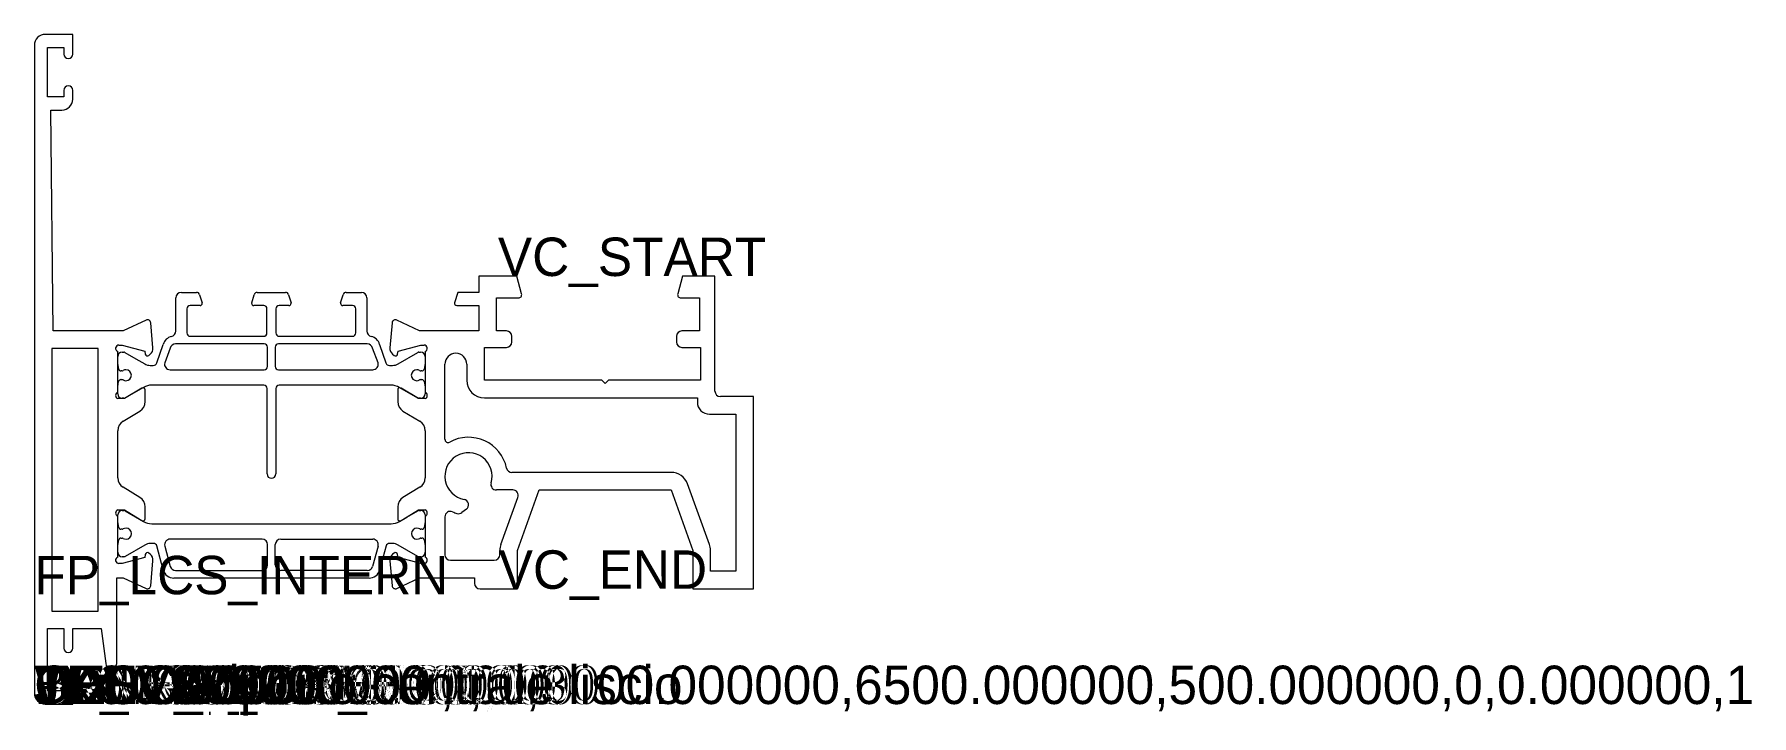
# Model space of a CAD drawing. Header units: metres. Extents: x 617 to 773, y 250 to 312.
import ezdxf

# ---------------------------------------------------------------- set-up
doc = ezdxf.new("R2010")
doc.units = ezdxf.units.M

msp = doc.modelspace()

# ---------------------------------------------------------------- linework, layer by layer
for p, q in [((620.151267, 312.320482), (617.651267, 312.320482)), ((620.151267, 310.520482), (620.151267, 312.320482)), ((616.651267, 311.320482), (616.651267, 252.320484)), ((617.851267, 306.620483), (617.851267, 311.120482)), ((617.851267, 311.120482), (619.351267, 311.120482)), ((619.351267, 311.120482), (619.351267, 310.520482)), ((619.351267, 307.220483), (619.351267, 306.620483)), ((620.151267, 306.420483), (620.151267, 307.220483)), ((619.351267, 306.620483), (617.851267, 306.620483)), ((618.351267, 285.320487), (618.151267, 305.420483)), ((618.151267, 305.420483), (619.151267, 305.420483)), ((660.605799, 290.308276), (657.15073, 290.308276)), ((657.15073, 290.308276), (657.15073, 288.820487)), ((661.040507, 288.685922), (660.605799, 290.308276)), ((675.695657, 290.308276), (675.260949, 288.685921)), ((678.650726, 290.308276), (675.695657, 290.308276)), ((678.650726, 279.820483), (678.650726, 290.308276)), ((629.543364, 285.287658), (629.543364, 288.320487)), ((630.043364, 288.820487), (631.422143, 288.820487)), ((631.708743, 288.609147), (631.934431, 287.879594)), ((631.943364, 287.820487), (631.934431, 287.879594)), ((636.452298, 287.879594), (636.443364, 287.820487)), ((636.452298, 287.879594), (636.677986, 288.609147)), ((636.964586, 288.820487), (639.522143, 288.820487)), ((639.808743, 288.609147), (640.034431, 287.879594)), ((640.043364, 287.820487), (640.034431, 287.879594)), ((644.552298, 287.879594), (644.543364, 287.820487)), ((644.552298, 287.879594), (644.777986, 288.609147)), ((645.064586, 288.820487), (646.443364, 288.820487)), ((646.943364, 288.320487), (646.943364, 285.287658)), ((654.937555, 287.879567), (654.931438, 287.787093)), ((655.22863, 288.820487), (654.937555, 287.879567)), ((657.15073, 288.820487), (655.22863, 288.820487)), ((658.75073, 285.308277), (658.75073, 288.308277)), ((658.75073, 288.308277), (660.750729, 288.308277)), ((675.550726, 288.308276), (677.250726, 288.308277)), ((677.250726, 288.308277), (677.250726, 285.308277)), ((626.835494, 286.29238), (624.751264, 285.320487)), ((630.543364, 287.320487), (630.543364, 285.120487)), ((631.743364, 287.620487), (630.843364, 287.620487)), ((637.543364, 287.620487), (636.643364, 287.620487)), ((637.843364, 285.120487), (637.843364, 287.320487)), ((638.643364, 287.320487), (638.643364, 285.120487)), ((639.843364, 287.620487), (638.943364, 287.620487)), ((645.643364, 287.620487), (644.743364, 287.620487)), ((645.943364, 285.120487), (645.943364, 287.320487)), ((651.751264, 285.320487), (649.667035, 286.29238)), ((654.931438, 287.787093), (654.967663, 287.701788)), ((655.128621, 287.620487), (657.15073, 287.620487)), ((657.15073, 287.620487), (657.15073, 285.320487)), ((624.751264, 285.320487), (618.351267, 285.320487)), ((627.459811, 283.775787), (627.261138, 286.046634)), ((630.843364, 284.820487), (637.543364, 284.820487)), ((638.943364, 284.820487), (645.643364, 284.820487)), ((649.241391, 286.046634), (649.042717, 283.775787)), ((657.15073, 285.320487), (651.751264, 285.320487)), ((659.650726, 285.308277), (658.75073, 285.308277)), ((660.150726, 284.308276), (660.150726, 284.808277)), ((675.150726, 284.808277), (675.150726, 284.308276)), ((677.250726, 285.308277), (675.650726, 285.308277)), ((622.451264, 283.720487), (618.251267, 283.720487)), ((618.251267, 283.720487), (618.251267, 259.79607)), ((622.451264, 283.720487), (618.251267, 283.720487)), ((618.251267, 283.720487), (618.251267, 259.79607)), ((622.451264, 259.79607), (622.451264, 283.720487)), ((622.451264, 259.79607), (622.451264, 283.720487)), ((624.251264, 279.70333), (624.251264, 283.437645)), ((624.351264, 284.020487), (624.658079, 284.020487)), ((624.643364, 283.36773), (624.807243, 283.36773)), ((624.658079, 284.020487), (626.703769, 283.472346)), ((624.907243, 283.340935), (625.900063, 282.76773)), ((626.703769, 283.472346), (626.754303, 283.185758)), ((627.079822, 283.067278), (627.212426, 283.178547)), ((627.802584, 282.388741), (628.389544, 284.079306)), ((629.025973, 283.749897), (628.529168, 282.395796)), ((637.593364, 284.120487), (629.508936, 284.120487)), ((637.893364, 282.067762), (637.893364, 283.820487)), ((638.593364, 283.820487), (638.593364, 282.067762)), ((646.977793, 284.120487), (638.893364, 284.120487)), ((647.957561, 282.395796), (647.460756, 283.749897)), ((648.097184, 284.079306), (648.684145, 282.388741)), ((649.290102, 283.178547), (649.422707, 283.067278)), ((649.748226, 283.185758), (649.798759, 283.472346)), ((649.784063, 282.304347), (651.579486, 283.340935)), ((649.798759, 283.472346), (651.84445, 284.020487)), ((651.679486, 283.36773), (651.843364, 283.36773)), ((651.84445, 284.020487), (652.151264, 284.020487)), ((652.251264, 283.437645), (652.251264, 279.70333)), ((657.650726, 280.808276), (657.650726, 283.808276)), ((657.650726, 283.808276), (659.650726, 283.808276)), ((675.650726, 283.808276), (677.350726, 283.808276)), ((677.350726, 283.808276), (677.350726, 280.808276)), ((624.243364, 282.34273), (624.243364, 282.96773)), ((624.333243, 281.833), (624.243364, 282.34273)), ((624.632809, 281.66773), (624.530205, 281.66773)), ((625.900063, 282.76773), (626.702665, 282.304347)), ((627.212528, 282.16773), (627.484451, 282.16773)), ((629.012131, 281.766387), (637.593412, 281.767762)), ((638.893316, 281.767762), (647.474598, 281.766387)), ((649.002278, 282.16773), (649.2742, 282.16773)), ((651.956524, 281.66773), (651.853919, 281.66773)), ((652.243364, 282.34273), (652.153485, 281.833)), ((652.243364, 282.96773), (652.243364, 282.34273)), ((654.051264, 275.446875), (654.051264, 282.270757)), ((656.050726, 282.270757), (656.050726, 280.808276)), ((624.243364, 280.200373), (624.331896, 280.70246)), ((624.243364, 279.56773), (624.243364, 280.200373)), ((624.528857, 280.86773), (624.632809, 280.86773)), ((626.447388, 280.107747), (624.851264, 279.137645)), ((626.591217, 280.166768), (625.900063, 279.76773)), ((637.548349, 280.36773), (627.341217, 280.36773)), ((637.848349, 272.281844), (637.848349, 280.06773)), ((638.648349, 280.06773), (638.648349, 272.281844)), ((649.145511, 280.36773), (638.948349, 280.36773)), ((651.578198, 279.195268), (649.895511, 280.166768)), ((651.651264, 279.137645), (650.05514, 280.107747)), ((651.853919, 280.86773), (651.957871, 280.86773)), ((652.154833, 280.70246), (652.243364, 280.200373)), ((652.243364, 280.200373), (652.243364, 279.56773)), ((668.350738, 280.808276), (657.650726, 280.808276)), ((668.650738, 280.508276), (668.350738, 280.808276)), ((668.950738, 280.808276), (668.650738, 280.508276)), ((677.350726, 280.808276), (668.950738, 280.808276)), ((624.851264, 279.137645), (624.251264, 279.137645)), ((624.807243, 279.16773), (624.643364, 279.16773)), ((625.900063, 279.76773), (624.908531, 279.195268)), ((626.751264, 278.865501), (626.751264, 279.936529)), ((649.751264, 279.936838), (649.751264, 278.865501)), ((652.251264, 279.137645), (651.651264, 279.137645)), ((651.843364, 279.16773), (651.679486, 279.16773)), ((657.650726, 279.208276), (677.050726, 279.208276)), ((677.050726, 279.208276), (677.050726, 278.820483)), ((682.150737, 279.320483), (679.150726, 279.320483)), ((682.150737, 261.820483), (682.150737, 279.320483)), ((624.731884, 277.075721), (626.270644, 278.010958)), ((650.231885, 278.010958), (651.770644, 277.075721)), ((678.150726, 277.720483), (680.550737, 277.720483)), ((680.550737, 277.720483), (680.550737, 263.420483)), ((624.251264, 271.919795), (624.251264, 276.221178)), ((652.251264, 276.221178), (652.251264, 271.919795)), ((674.650738, 272.420483), (660.161063, 272.420483)), ((626.270644, 270.130015), (624.731884, 271.065251)), ((651.770644, 271.065251), (650.231885, 270.130015)), ((660.234386, 270.820483), (658.742916, 270.820483)), ((660.650738, 265.320483), (662.650738, 270.820483)), ((662.650738, 270.820483), (674.650738, 270.820483)), ((674.650738, 270.820483), (676.650737, 265.320483)), ((678.154407, 265.867272), (676.154408, 271.367272)), ((626.751264, 268.204135), (626.751264, 269.275471)), ((649.751264, 269.275471), (649.751264, 268.204135)), ((659.147069, 265.867272), (660.704283, 270.149612)), ((624.251264, 269.003328), (624.851264, 269.003328)), ((624.251264, 267.910623), (624.251264, 268.543266)), ((624.251264, 264.703328), (624.251264, 268.437643)), ((624.339796, 267.408537), (624.251264, 267.910623)), ((624.651264, 268.943266), (624.815143, 268.943266)), ((624.851264, 269.003328), (626.447388, 268.033226)), ((624.916431, 268.915728), (626.599117, 267.944228)), ((627.349117, 267.743266), (649.153411, 267.743266)), ((649.903411, 267.944228), (650.594566, 268.343266)), ((650.05514, 268.033226), (651.651264, 269.003328)), ((650.594566, 268.343266), (651.586098, 268.915728)), ((651.651264, 269.003328), (652.251264, 269.003328)), ((651.687386, 268.943266), (651.851264, 268.943266)), ((652.251264, 267.910623), (652.162733, 267.408537)), ((652.251264, 268.543266), (652.251264, 267.910623)), ((652.251264, 268.437643), (652.251264, 264.703328)), ((654.051264, 268.371838), (654.051264, 264.918345)), ((656.010775, 269.066395), (655.598789, 268.757199)), ((624.251264, 265.768266), (624.341143, 266.277996)), ((624.640709, 267.243266), (624.536757, 267.243266)), ((624.538105, 266.443266), (624.640709, 266.443266)), ((637.401344, 266.343266), (629.020031, 266.344609)), ((639.101264, 266.343266), (647.482498, 266.344609)), ((651.965771, 267.243266), (651.861819, 267.243266)), ((651.861819, 266.443266), (651.964424, 266.443266)), ((652.161385, 266.277996), (652.251264, 265.768266)), ((624.251264, 265.143266), (624.251264, 265.768266)), ((624.815143, 264.743266), (624.651264, 264.743266)), ((626.703769, 264.668626), (624.658079, 264.120485)), ((626.710565, 265.806649), (624.915143, 264.770061)), ((626.754303, 264.955215), (626.703769, 264.668626)), ((627.212426, 264.962426), (627.079822, 265.073694)), ((627.492351, 265.943266), (627.220428, 265.943266)), ((628.397444, 263.53169), (627.810484, 265.722255)), ((628.537068, 265.7152), (629.033873, 263.861099)), ((637.901264, 263.990509), (637.901264, 265.843266)), ((638.601264, 263.990509), (638.601264, 265.843266)), ((647.965461, 265.7152), (647.468656, 263.861099)), ((648.692045, 265.722255), (648.105084, 263.53169)), ((649.2821, 265.943266), (649.010178, 265.943266)), ((649.422707, 265.073694), (649.290102, 264.962426)), ((649.798759, 264.668626), (649.748226, 264.955215)), ((650.594566, 265.343266), (649.791963, 265.806649)), ((651.84445, 264.120485), (649.798759, 264.668626)), ((651.587386, 264.770061), (650.594566, 265.343266)), ((651.851264, 264.743266), (651.687386, 264.743266)), ((652.251264, 265.768266), (652.251264, 265.143266)), ((654.551264, 264.418345), (658.550738, 264.418345)), ((659.050738, 264.918345), (659.050738, 265.320483)), ((660.650738, 261.820483), (660.650738, 265.320483)), ((676.650737, 265.320483), (676.650737, 261.820483)), ((678.250737, 263.420483), (678.250737, 265.320483)), ((624.658079, 264.120485), (624.351264, 264.120485)), ((627.261138, 262.094339), (627.459811, 264.365186)), ((629.516836, 263.490509), (637.401264, 263.490509)), ((646.985693, 263.490509), (639.101264, 263.490509)), ((649.042717, 264.365186), (649.241391, 262.094339)), ((652.151264, 264.120485), (651.84445, 264.120485)), ((680.550737, 263.420483), (678.250737, 263.420483)), ((624.151264, 255.027471), (624.151264, 262.818345)), ((624.151264, 262.818345), (624.755855, 262.818345)), ((624.755855, 262.818345), (626.835494, 261.848593)), ((647.139159, 262.790509), (629.36337, 262.790509)), ((649.667035, 261.848593), (651.746674, 262.818345)), ((651.746674, 262.818345), (656.751264, 262.818345)), ((656.751264, 262.818345), (656.751264, 262.320483)), ((657.251264, 261.820483), (660.650738, 261.820483)), ((676.650737, 261.820483), (682.150737, 261.820483)), ((618.251267, 259.79607), (622.451264, 259.79607)), ((618.251267, 259.79607), (622.451264, 259.79607)), ((617.851267, 252.520484), (617.851267, 258.19607)), ((617.851267, 258.19607), (619.351267, 258.19607)), ((619.351267, 258.19607), (619.351267, 256.420483)), ((620.151267, 256.420483), (620.151267, 258.19607)), ((620.151267, 258.19607), (622.751264, 258.19607)), ((622.751264, 258.19607), (623.151264, 255.027471)), ((619.351267, 252.520484), (617.851267, 252.520484)), ((619.351267, 253.120484), (619.351267, 252.520484)), ((620.151267, 251.320484), (620.151267, 253.120484)), ((617.651267, 251.320484), (620.151267, 251.320484))]:
    msp.add_line(p, q)
for centre, radius, start, end in [((617.651267, 311.320482), 1, 90, 180), ((619.751267, 310.520482), 0.4, 180, 360), ((619.751267, 307.220483), 0.4, 360, 180), ((619.151267, 306.420483), 1, 270, 360), ((630.043364, 288.320487), 0.5, 90, 180), ((631.422143, 288.520487), 0.3, 17.189516, 90), ((636.964586, 288.520487), 0.3, 90, 162.810484), ((639.522143, 288.520487), 0.3, 17.189516, 90), ((645.064586, 288.520487), 0.3, 90, 162.810484), ((646.443364, 288.320487), 0.5, 360, 90), ((660.750729, 288.608277), 0.3, 270, 14.999856), ((675.550725, 288.608275), 0.299999, 164.999785, 270), ((626.96228, 286.020487), 0.3, 5, 115), ((630.843364, 287.320487), 0.3, 90, 180), ((631.743364, 287.820487), 0.2, 270, 360), ((636.643364, 287.820487), 0.2, 180, 270), ((637.543364, 287.320487), 0.3, 360, 90), ((638.943364, 287.320487), 0.3, 90, 180), ((639.843364, 287.820487), 0.2, 270, 360), ((644.743364, 287.820487), 0.2, 180, 270), ((645.643364, 287.320487), 0.3, 360, 90), ((649.540249, 286.020487), 0.3, 65, 175), ((655.12863, 287.820487), 0.2, 216.405532, 270), ((629.35547, 283.820487), 1, 102.009303, 165), ((629.043364, 285.287658), 0.5, 282.009303, 360), ((630.843364, 285.120487), 0.3, 180, 270), ((637.543364, 285.120487), 0.3, 270, 360), ((638.943364, 285.120487), 0.3, 180, 270), ((645.643364, 285.120487), 0.3, 270, 360), ((647.443364, 285.287658), 0.5, 180, 257.990697), ((647.131259, 283.820487), 1, 15, 77.990697), ((659.650726, 284.808277), 0.5, 360, 90), ((675.650726, 284.808277), 0.5, 90, 180), ((624.351264, 283.720487), 0.3, 90, 250.528779), ((624.643364, 282.96773), 0.4, 90, 180), ((624.807243, 283.16773), 0.2, 60, 90), ((626.951264, 283.220487), 0.2, 190, 310), ((626.762475, 283.714778), 0.7, 310, 5), ((629.508936, 283.620487), 0.5, 90, 165), ((637.593364, 283.820487), 0.3, 360, 90), ((638.893364, 283.820487), 0.3, 90, 180), ((646.977793, 283.620487), 0.5, 15, 90), ((649.740054, 283.714778), 0.7, 175, 230), ((649.551264, 283.220487), 0.2, 230, 350), ((651.679486, 283.16773), 0.2, 90, 120), ((651.843364, 282.96773), 0.4, 360, 90), ((652.151264, 283.720487), 0.3, 289.471221, 90), ((655.050995, 282.270757), 0.999731, 360, 180), ((659.650726, 284.308276), 0.5, 270, 360), ((675.650726, 284.308276), 0.5, 180, 270), ((624.530205, 281.86773), 0.2, 190, 270), ((624.632809, 281.86773), 0.2, 270, 301.002719), ((624.993364, 281.26773), 0.5, 90, 121.002719), ((624.993364, 281.26773), 0.5, 270, 90), ((627.212528, 283.187456), 1.019726, 240, 270), ((627.512806, 282.466387), 0.3, 264.576381, 345), ((629.012131, 282.266387), 0.5, 165, 270), ((637.593364, 282.067762), 0.3, 270, 360), ((638.893364, 282.067762), 0.3, 180, 270), ((647.474598, 282.266387), 0.5, 270, 15), ((648.973922, 282.466387), 0.3, 195, 275.423619), ((649.2742, 283.187456), 1.019726, 270, 300), ((651.493364, 281.26773), 0.5, 90, 180), ((651.493364, 281.26773), 0.5, 58.997281, 90), ((651.853919, 281.86773), 0.2, 238.997281, 270), ((651.956524, 281.86773), 0.2, 270, 350), ((624.528857, 280.66773), 0.2, 90, 170), ((624.632809, 280.66773), 0.2, 58.997281, 90), ((624.993364, 281.26773), 0.5, 238.997281, 270), ((626.551264, 279.936838), 0.2, 360, 121.290649), ((627.341217, 278.86773), 1.5, 90, 120), ((637.548349, 280.06773), 0.3, 360, 90), ((638.948349, 280.06773), 0.3, 90, 180), ((649.145511, 278.86773), 1.5, 60, 90), ((649.951264, 279.936838), 0.2, 58.709351, 180), ((651.493364, 281.26773), 0.5, 180, 270), ((651.493364, 281.26773), 0.5, 270, 301.002719), ((651.853919, 280.66773), 0.2, 90, 121.002719), ((651.957871, 280.66773), 0.2, 10, 90), ((657.650726, 280.808276), 1.6, 180, 270), ((624.351264, 279.420487), 0.3, 109.47122, 250.528779), ((624.643364, 279.56773), 0.4, 180, 270), ((624.807243, 279.36773), 0.2, 270, 300), ((625.751264, 278.865501), 1, 301.290649, 360), ((650.751264, 278.865501), 1, 180, 238.709351), ((651.679486, 279.36773), 0.2, 240, 270), ((651.843364, 279.56773), 0.4, 270, 360), ((652.151264, 279.420487), 0.3, 289.471221, 70.52878), ((678.150726, 278.820483), 1.1, 180, 270), ((679.150726, 279.820483), 0.5, 180, 270), ((625.251264, 276.221178), 1, 121.290649, 180), ((651.251264, 276.221178), 1, 360, 58.709351), ((654.351264, 275.446875), 0.3, 180, 298.719336), ((656.201264, 272.070486), 3.55, 12.115074, 118.719336), ((656.201264, 272.070486), 2.15, 343.559469, 259.330781), ((638.248349, 272.281844), 0.4, 180, 360), ((660.161063, 272.920483), 0.5, 192.115074, 270), ((674.650738, 270.820483), 1.6, 19.983102, 90), ((625.251264, 271.919795), 1, 180, 238.709351), ((651.251264, 271.919795), 1, 301.290649, 360), ((658.742916, 271.320483), 0.5, 163.559469, 270), ((660.234386, 270.320483), 0.5, 340.016898, 90), ((625.751264, 269.275471), 1, 360, 58.709351), ((650.751264, 269.275471), 1, 121.290649, 180), ((655.710647, 269.466299), 0.5, 306.888267, 79.330781), ((624.351264, 268.720485), 0.3, 109.471221, 250.52878), ((624.651264, 268.543266), 0.4, 90, 180), ((624.815143, 268.743266), 0.2, 60, 90), ((626.551264, 268.204135), 0.2, 238.709351, 360), ((627.349117, 269.243266), 1.5, 240, 270), ((649.153411, 269.243266), 1.5, 270, 300), ((649.951264, 268.204135), 0.2, 180, 301.290649), ((651.687386, 268.743266), 0.2, 90, 120), ((651.851264, 268.543266), 0.4, 360, 90), ((652.151264, 268.720485), 0.3, 289.47122, 70.528779), ((654.551264, 268.371838), 0.5, 65.957924, 180), ((656.201264, 272.070486), 3.55, 245.957924, 252.786347), ((655.298661, 269.157102), 0.5, 252.786347, 306.888267), ((624.536757, 267.443266), 0.2, 190, 270), ((624.538105, 266.243266), 0.2, 90, 170), ((624.640709, 267.443266), 0.2, 270, 301.002719), ((624.640709, 266.243266), 0.2, 58.997281, 90), ((625.001264, 266.843266), 0.5, 90, 121.002719), ((625.001264, 266.843266), 0.5, 238.997281, 270), ((625.001264, 266.843266), 0.5, 360, 90), ((625.001264, 266.843266), 0.5, 270, 360), ((629.020031, 265.844609), 0.5, 90, 195), ((637.401264, 265.843266), 0.5, 360, 90), ((639.101264, 265.843266), 0.5, 90, 180), ((647.482498, 265.844609), 0.5, 345, 90), ((651.501264, 266.843266), 0.5, 90, 270), ((651.501264, 266.843266), 0.5, 58.997281, 90), ((651.501264, 266.843266), 0.5, 270, 301.002719), ((651.861819, 267.443266), 0.2, 238.997281, 270), ((651.861819, 266.243266), 0.2, 90, 121.002719), ((651.964424, 266.243266), 0.2, 10, 90), ((651.965771, 267.443266), 0.2, 270, 350), ((624.351264, 264.420485), 0.3, 109.471221, 270), ((624.651264, 265.143266), 0.4, 180, 270), ((624.815143, 264.943266), 0.2, 270, 300), ((627.220428, 264.92354), 1.019726, 90, 120), ((626.951264, 264.920485), 0.2, 50, 170), ((626.762475, 264.426195), 0.7, 355, 50), ((627.520706, 265.644609), 0.3, 15, 95.423619), ((648.981822, 265.644609), 0.3, 84.576381, 165), ((649.740054, 264.426195), 0.7, 130, 185), ((649.2821, 264.92354), 1.019726, 60, 90), ((649.551264, 264.920485), 0.2, 10, 130), ((651.687386, 264.943266), 0.2, 240, 270), ((651.851264, 265.143266), 0.4, 270, 360), ((652.151264, 264.420485), 0.3, 270, 70.528779), ((654.551264, 264.918345), 0.5, 180, 270), ((658.550738, 264.918345), 0.5, 270, 360), ((660.650738, 265.320483), 1.6, 160.016898, 180), ((676.650737, 265.320483), 1.6, 360, 19.983102), ((629.36337, 263.790509), 1, 195, 270), ((629.516836, 263.990509), 0.5, 195, 270), ((637.401264, 263.990509), 0.5, 270, 360), ((639.101264, 263.990509), 0.5, 180, 270), ((646.985693, 263.990509), 0.5, 270, 345), ((647.139159, 263.790509), 1, 270, 345), ((626.96228, 262.120485), 0.3, 245, 355), ((649.540249, 262.120485), 0.3, 185, 295), ((657.251264, 262.320483), 0.5, 180, 270), ((619.751267, 256.420483), 0.4, 180, 360), ((623.651264, 255.027471), 0.5, 180, 360), ((619.751267, 253.120484), 0.4, 360, 180), ((617.651267, 252.320484), 1, 180, 270)]:
    msp.add_arc(centre, radius, start, end)

# ---------------------------------------------------------------- texts
for tag, p in [('VC_START', (658.878265, 290.308276)), ('FP_LCS_INTERN', (616.651267, 261.320484)), ('VC_END', (658.951001, 261.820483)), ('DESC:Riporto centrale liscio', (616.651267, 251.320484)), ('WY:0.000000', (616.651267, 251.320484)), ('WX:0.000000', (616.651267, 251.320484)), ('WY:0.000000', (616.651267, 251.320484)), ('JY:0.000000', (616.651267, 251.320484)), ('JX:0.000000', (616.651267, 251.320484)), ('JY:0.000000', (616.651267, 251.320484)), ('TDEV:0.000000', (616.651267, 251.320484)), ('TDEV2:0.000000', (616.651267, 251.320484)), ('TDEV3:0.000000', (616.651267, 251.320484)), ('TDEV4:0.000000', (616.651267, 251.320484)), ('TDEV5:0.000000', (616.651267, 251.320484)), ('OPTI:500.000000,1,0,3000.000000,6500.000000,500.000000,0,0.000000,1', (616.651267, 251.320484)), ('GLASS_MIN:0.000000', (616.651267, 251.320484)), ('GLASS_MAX:0.000000', (616.651267, 251.320484)), ('DENS:1.468000', (616.651267, 251.320484)), ('FRONT_VIEW', (616.651267, 251.320484)), ('PANE_WIDTH:0.000000', (616.651267, 251.320484)), ('FP_LCS_ORIG', (616.651267, 251.320484)), ('BL01:6500.000000,,1', (616.651267, 251.320484)), ('FP_LCS_HOT', (626.651267, 251.320484))]:
    msp.add_attdef(tag, p, '', height=3.5)

doc.saveas('drawing.dxf')
